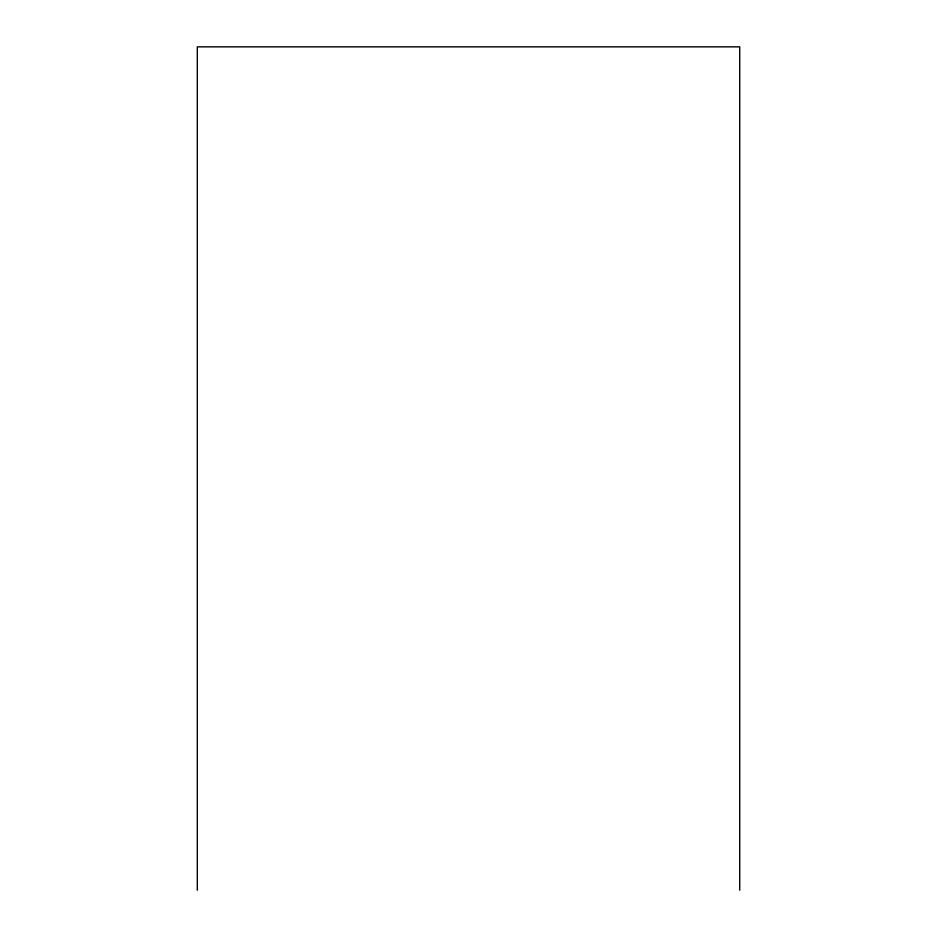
<?xml version="1.0" encoding="UTF-8"?>
<svg xmlns="http://www.w3.org/2000/svg" width="937" height="937" viewBox="0 0 937 937"><rect width="100%" height="100%" fill="white"/><g stroke="black" fill="none" stroke-linecap="round" stroke-linejoin="round"><path stroke-width="1.41" d="M739.703 890.15L739.703 46.85L197.297 46.85L197.297 890.15"/></g></svg>
